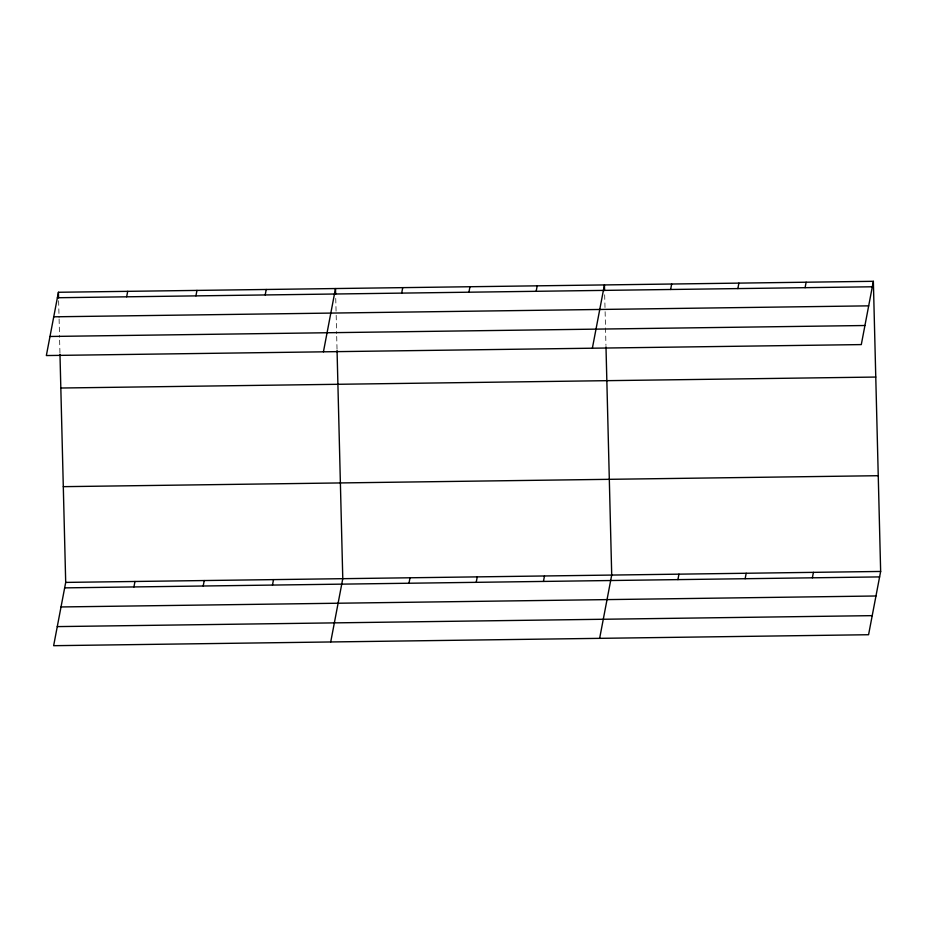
<?xml version="1.0" encoding="UTF-8"?>
<svg xmlns="http://www.w3.org/2000/svg" width="927" height="927" viewBox="0 0 927 927"><rect width="100%" height="100%" fill="white"/><g stroke="black" fill="none" stroke-linecap="round" stroke-linejoin="round"><path stroke-width="0.7" stroke-dasharray="4.63 3.48" d="M604.682 294.786L605.076 310.278M605.111 311.681L605.957 345.47M335.748 298.401L336.142 313.894M336.177 315.296L336.628 333.604M336.71 336.42L337.057 350.499M58.633 300.719L59.061 317.613M59.096 319.027L59.548 337.335M59.629 340.151L59.942 352.816"/><path stroke-width="1.39" d="M58.424 292.272L46.35 355.551L861.299 344.589L873.361 281.31L58.424 292.272L58.563 297.903M59.977 354.23L65.701 582.411L53.639 645.69L868.576 634.728L880.65 571.449L873.361 281.31M126.651 296.802L127.694 291.345M133.928 586.942L134.971 581.472M195.921 295.875L196.964 290.406M203.198 586.003L204.241 580.545M265.192 294.937L266.234 289.479M272.48 585.076L273.511 579.607M323.43 351.831L335.504 288.552L335.644 294.183M330.719 641.959L342.781 578.68L337.057 350.499M401.692 293.106L402.735 287.648M408.981 583.234L410.024 577.776M468.923 292.202L469.966 286.733M476.211 582.33L477.254 576.872M536.165 291.298L537.197 285.829M543.442 581.426L544.485 575.968M592.365 348.216L604.439 284.925L604.578 290.557M599.642 638.344L611.716 575.064L605.991 346.883M670.627 289.491L671.669 284.021M677.904 579.618L678.946 574.161M737.857 288.587L738.9 283.117M745.146 578.715L746.189 573.257M805.088 287.683L806.131 282.214M812.376 577.811L813.419 572.353M57.381 297.741L872.319 286.779M53.743 316.814L868.68 305.852M49.988 336.478L864.937 325.516M60.823 388.019L875.772 377.057M63.303 486.663L878.251 475.702M65.701 582.411L880.65 571.449M64.658 587.869L879.607 576.907M61.02 606.953L875.969 595.991M57.277 626.606L872.214 615.644"/></g></svg>
